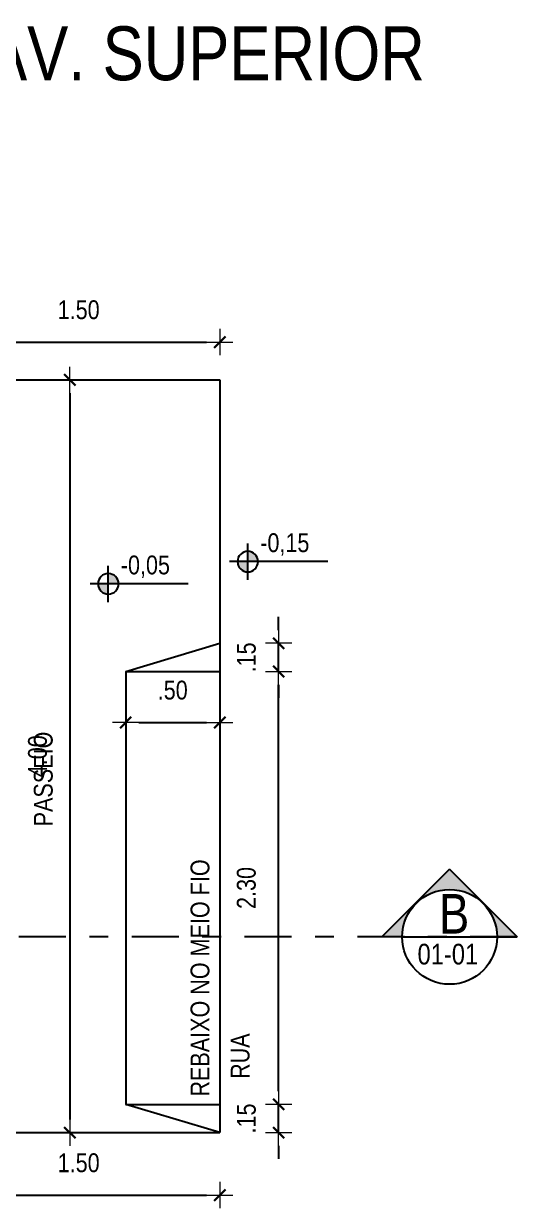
# Model space of a CAD drawing. Extents: x -263 to -176, y -135 to 681.
# Drawn here: x -212.68 to -210.06, y 639.6 to 645.89 of the extents above; entities that cross this region are included whole.
import ezdxf
from ezdxf.enums import TextEntityAlignment as Align

# ---------------------------------------------------------------- set-up
doc = ezdxf.new("R2010")
doc.units = 0
doc.header["$MEASUREMENT"] = 0
doc.header["$PDSIZE"] = -5
doc.linetypes.add('DASHDOT2', pattern=[0.5, 0.25, -0.125, 0, -0.125])
doc.layers.get('0').update_dxf_attribs({"linetype": 'CONTINUOUS'})
doc.layers.get('Defpoints').update_dxf_attribs({"linetype": 'CONTINUOUS'})
for name, color, linetype in [('COBERTA', 6, 'CONTINUOUS'), ('DIVERSOS', 1, 'CONTINUOUS'), ('E-txt-g', 3, 'CONTINUOUS'), ('E-TXT-Y', 2, 'CONTINUOUS'), ('LAYER4', 7, 'CONTINUOUS'), ('LAYER5', 8, 'CONTINUOUS'), ('LAYER7', 4, 'CONTINUOUS')]:
    doc.layers.add(name, color=color, linetype=linetype)
for name, color, linetype, lineweight in [('E-Pen-C', 4, 'CONTINUOUS', 15), ('E-Pen-G', 3, 'CONTINUOUS', 30), ('E-Txt-W', 7, 'CONTINUOUS', 20)]:
    doc.layers.add(name, color=color, linetype=linetype, lineweight=lineweight)
doc.styles.add('F2', font='swissc.ttf')
doc.dimstyles.new('DIMENSION-1', dxfattribs={"dimtxt": 0.11, "dimasz": 0.07, "dimexe": 1, "dimexo": 0, "dimgap": 0.12, "dimtad": 1, "dimzin": 7, "dimdsep": 46, "dimtxsty": 'F2', "dimblk1": 'TRACO', "dimblk2": 'TRACO', "dimsah": 1, "dimcen": 1, "dimse1": 1, "dimse2": 1, "dimclrd": 256, "dimclre": 256, "dimclrt": 6, "dimadec": 0, "dimazin": 0, "dimtfac": 1, "dimtix": 1, "dimtmove": 2, "dimatfit": 3, "dimldrblk": 'TRACO', "dimfxl": 1, "dimtolj": 1, "dimtzin": 0, "dimarcsym": 0})

# ---------------------------------------------------------------- blocks, each defined once
blk = doc.blocks.new('TRACO')
at = {"layer": 'E-Pen-C'}
for p, q in [((0, 1), (0, -1)), ((-1, 0), (1, 0))]:
    blk.add_line(p, q, dxfattribs=at)
at = {"layer": 'E-Pen-G'}
blk.add_line((-0.424, -0.424), (0.424, 0.424), dxfattribs=at)
blk = doc.blocks.new('*D301')
at = {"color": 4, "lineweight": -2}
blk.add_line((-213.0713, 639.6702), (-211.7113, 639.6702), dxfattribs=at)
at = {"layer": 'Defpoints', "color": 0, "linetype": 'Continuous'}
for p in [(-213.1413, 642.4524), (-211.6413, 640.0024), (-211.6413, 639.6702)]:
    blk.add_point(p, dxfattribs=at)
at = {"color": 4, "linetype": 'Continuous', "lineweight": -2, "xscale": 0.07, "yscale": 0.07, "zscale": 0.07, "rotation": 180}
blk.add_blockref('TRACO', (-213.1413, 639.6702), dxfattribs=at)
at = {"color": 4, "linetype": 'Continuous', "lineweight": -2, "xscale": 0.07, "yscale": 0.07, "zscale": 0.07}
blk.add_blockref('TRACO', (-211.6413, 639.6702), dxfattribs=at)
at = {"color": 4, "linetype": 'Continuous', "insert": (-212.3913, 639.8415), "char_height": 0.1, "attachment_point": 5, "style": 'F2'}
blk.add_mtext('\\A1;1.50', dxfattribs=at)
blk = doc.blocks.new('*D302')
at = {"color": 4, "lineweight": -2}
blk.add_line((-213.0713, 644.203), (-211.7113, 644.203), dxfattribs=at)
at = {"layer": 'Defpoints', "color": 0, "linetype": 'Continuous'}
for p in [(-211.6413, 644.203), (-213.1413, 644.0024), (-211.6413, 644.0024)]:
    blk.add_point(p, dxfattribs=at)
at = {"color": 4, "linetype": 'Continuous', "lineweight": -2, "xscale": 0.07, "yscale": 0.07, "zscale": 0.07, "rotation": 180}
blk.add_blockref('TRACO', (-213.1413, 644.203), dxfattribs=at)
at = {"color": 4, "linetype": 'Continuous', "lineweight": -2, "xscale": 0.07, "yscale": 0.07, "zscale": 0.07}
blk.add_blockref('TRACO', (-211.6413, 644.203), dxfattribs=at)
at = {"color": 4, "linetype": 'Continuous', "insert": (-212.3913, 644.3743), "char_height": 0.1, "attachment_point": 5, "style": 'F2'}
blk.add_mtext('\\A1;1.50', dxfattribs=at)
blk = doc.blocks.new('*D307')
at = {"color": 4, "lineweight": -2}
blk.add_line((-212.4385, 643.9324), (-212.4385, 640.0724), dxfattribs=at)
at = {"layer": 'Defpoints', "color": 0, "linetype": 'Continuous'}
for p in [(-211.6413, 644.0024), (-212.4385, 640.0024), (-211.6413, 640.0024)]:
    blk.add_point(p, dxfattribs=at)
at = {"color": 4, "linetype": 'Continuous', "lineweight": -2, "xscale": 0.07, "yscale": 0.07, "zscale": 0.07}
for p, rotation in [((-212.4385, 644.0024), 90), ((-212.4385, 640.0024), 270)]:
    blk.add_blockref('TRACO', p, dxfattribs=dict(at, rotation=rotation))
at = {"color": 4, "linetype": 'Continuous', "insert": (-212.6097, 642.0024), "char_height": 0.1, "attachment_point": 5, "rotation": 90, "style": 'F2'}
blk.add_mtext('\\A1;4.00', dxfattribs=at)
blk = doc.blocks.new('*D308')
at = {"color": 4, "lineweight": -2}
for p, q in [((-211.3283, 640.2224), (-211.3283, 640.2924)), ((-211.3283, 640.0024), (-211.3283, 640.1524)), ((-211.3283, 639.9324), (-211.3283, 639.8624))]:
    blk.add_line(p, q, dxfattribs=at)
at = {"layer": 'Defpoints', "color": 0, "linetype": 'Continuous'}
for p in [(-211.6413, 640.1524), (-211.3283, 640.1524), (-211.6413, 640.0024)]:
    blk.add_point(p, dxfattribs=at)
at = {"color": 4, "linetype": 'Continuous', "lineweight": -2, "xscale": 0.07, "yscale": 0.07, "zscale": 0.07}
for p, rotation in [((-211.3283, 640.1524), 270), ((-211.3283, 640.0024), 90)]:
    blk.add_blockref('TRACO', p, dxfattribs=dict(at, rotation=rotation))
at = {"color": 4, "linetype": 'Continuous', "insert": (-211.4996, 640.0774), "char_height": 0.1, "attachment_point": 5, "rotation": 90, "style": 'F2'}
blk.add_mtext('\\A1;.15', dxfattribs=at)
blk = doc.blocks.new('*D309')
at = {"color": 4, "lineweight": -2}
blk.add_line((-211.3283, 640.2224), (-211.3283, 642.3824), dxfattribs=at)
at = {"layer": 'Defpoints', "color": 0, "linetype": 'Continuous'}
for p in [(-211.6413, 642.4524), (-211.3283, 642.4524), (-211.6413, 640.1524)]:
    blk.add_point(p, dxfattribs=at)
at = {"color": 4, "linetype": 'Continuous', "lineweight": -2, "xscale": 0.07, "yscale": 0.07, "zscale": 0.07}
for p, rotation in [((-211.3283, 642.4524), 90), ((-211.3283, 640.1524), 270)]:
    blk.add_blockref('TRACO', p, dxfattribs=dict(at, rotation=rotation))
at = {"color": 4, "linetype": 'Continuous', "insert": (-211.4997, 641.3024), "char_height": 0.1, "attachment_point": 5, "rotation": 90, "style": 'F2'}
blk.add_mtext('\\A1;2.30', dxfattribs=at)
blk = doc.blocks.new('*D310')
at = {"color": 4, "lineweight": -2}
for p, q in [((-211.3283, 642.6724), (-211.3283, 642.7424)), ((-211.3283, 642.4524), (-211.3283, 642.6024)), ((-211.3283, 642.3824), (-211.3283, 642.3124))]:
    blk.add_line(p, q, dxfattribs=at)
at = {"layer": 'Defpoints', "color": 0, "linetype": 'Continuous'}
for p in [(-211.6413, 642.6024), (-211.3283, 642.6024), (-211.6413, 642.4524)]:
    blk.add_point(p, dxfattribs=at)
at = {"color": 4, "linetype": 'Continuous', "lineweight": -2, "xscale": 0.07, "yscale": 0.07, "zscale": 0.07}
for p, rotation in [((-211.3283, 642.6024), 270), ((-211.3283, 642.4524), 90)]:
    blk.add_blockref('TRACO', p, dxfattribs=dict(at, rotation=rotation))
at = {"color": 4, "linetype": 'Continuous', "insert": (-211.4996, 642.5274), "char_height": 0.1, "attachment_point": 5, "rotation": 90, "style": 'F2'}
blk.add_mtext('\\A1;.15', dxfattribs=at)
blk = doc.blocks.new('*D311')
at = {"color": 4, "lineweight": -2}
blk.add_line((-212.0713, 642.1819), (-211.7113, 642.1819), dxfattribs=at)
at = {"layer": 'Defpoints', "color": 0, "linetype": 'Continuous'}
for p in [(-212.1413, 642.4524), (-211.6413, 642.4524), (-211.6413, 642.1819)]:
    blk.add_point(p, dxfattribs=at)
at = {"color": 4, "linetype": 'Continuous', "lineweight": -2, "xscale": 0.07, "yscale": 0.07, "zscale": 0.07, "rotation": 180}
blk.add_blockref('TRACO', (-212.1413, 642.1819), dxfattribs=at)
at = {"color": 4, "linetype": 'Continuous', "lineweight": -2, "xscale": 0.07, "yscale": 0.07, "zscale": 0.07}
blk.add_blockref('TRACO', (-211.6413, 642.1819), dxfattribs=at)
at = {"color": 4, "linetype": 'Continuous', "insert": (-211.8913, 642.3531), "char_height": 0.1, "attachment_point": 5, "style": 'F2'}
blk.add_mtext('\\A1;.50', dxfattribs=at)
blk = doc.blocks.new('NIVEL')
at = {"layer": 'DIVERSOS'}
h = blk.add_hatch(color=7, dxfattribs=at)
h.paths.add_polyline_path([(0, 0.137, 0.414214), (-0.137, 0), (0, 0)])
h.paths.add_polyline_path([(0, 0), (0, -0.137, 0.414214), (0.137, 0)])
at = {"layer": 'DIVERSOS', "color": 7}
for p, q in [((0, 0.242), (0, -0.242)), ((1.067, 0), (-0.242, 0))]:
    blk.add_line(p, q, dxfattribs=at)
blk.add_circle((0, 0), 0.137, dxfattribs=at)
blk = doc.blocks.new('A$C52F82244')
at = {"layer": 'LAYER5'}
blk.add_hatch(color=2, dxfattribs=at).paths.add_polyline_path([(0.5, 0.85), (0, 0.35), (0.15, 0.35, -1), (0.85, 0.35), (1, 0.35)])
at = {"layer": 'LAYER4', "color": 2}
blk.add_line((0.15, 0.35), (0.85, 0.35), dxfattribs=at)
at = {"layer": 'LAYER7', "color": 2}
for p, q in [((0.5, 0.85), (0, 0.35)), ((0.5, 0.85), (1, 0.35)), ((0.15, 0.35), (0, 0.35)), ((0.85, 0.35), (1, 0.35))]:
    blk.add_line(p, q, dxfattribs=at)
blk.add_circle((0.5, 0.35), 0.35, dxfattribs=at)
blk = doc.blocks.new('IND_DES')
at = {"layer": 'E-Txt-W', "color": 7}
blk.add_line((0.0269, -0.2428), (0.1984, -0.2428), dxfattribs=at)
at = {"layer": 'E-txt-g', "color": 7, "style": 'F2'}
for s, p in [('ESCALA', (-0.4463, -0.2864)), ('1', (0.2426, -0.2864)), (':', (0.3988, -0.2706))]:
    blk.add_text(s, height=0.1, dxfattribs=at).set_placement(p)
blk.add_attdef('ESCALA', (0.4897, -0.2812), '', height=0.1, dxfattribs=at)
at = {"layer": 'E-Txt-W', "color": 6, "style": 'F2'}
blk.add_attdef('00', text='', height=0.4, dxfattribs=at).set_placement((-0.7083, -0.2881), align=Align.CENTER)
at = {"layer": 'E-TXT-Y', "color": 7, "style": 'F2'}
for tag, p in [('PROJETO', (-0.4563, 0.1829)), ('DESENHO', (-0.4582, -0.0658))]:
    blk.add_attdef(tag, p, '', height=0.175, dxfattribs=at)

msp = doc.modelspace()

# ---------------------------------------------------------------- linework, layer by layer
at = {"color": 8, "linetype": 'Continuous'}
for p, q in [((-212.1413, 642.4524), (-211.6413, 642.6024)), ((-212.1413, 642.4524), (-211.6413, 642.4524)), ((-211.6413, 640.0024), (-212.1413, 640.1524))]:
    msp.add_line(p, q, dxfattribs=at)
at = {"color": 2, "linetype": 'DASHDOT2'}
msp.add_line((-210.0595, 641.0425), (-247.4084, 641.0425), dxfattribs=at)
at = {"layer": 'COBERTA', "color": 8, "linetype": 'Continuous'}
for p, q in [((-213.1413, 644.0024), (-211.6413, 644.0024)), ((-211.6413, 644.0024), (-211.6413, 640.0024)), ((-212.1413, 642.4524), (-212.1413, 640.1524)), ((-212.1413, 640.1524), (-211.6413, 640.1524)), ((-213.1413, 640.0024), (-211.6413, 640.0024))]:
    msp.add_line(p, q, dxfattribs=at)

# ---------------------------------------------------------------- block references
ref = msp.add_blockref('IND_DES', (-214.7772, 645.7021), dxfattribs=dict(xscale=1.636240131907927, yscale=1.636240131907927, zscale=1.636240131907927))
ref.add_attrib('00', '02', dxfattribs={"layer": 'E-Txt-W', "height": 0.6545, "style": 'F2'}).set_placement((-216.0877, 645.2307), align=Align.CENTER)
ref.add_attrib('DESENHO', 'PLANTA BAIXA PAV. SUPERIOR', (-215.5269, 645.5944), dxfattribs={"layer": 'E-TXT-Y', "color": 2, "height": 0.286342, "style": 'F2'})
ref.add_attrib('ESCALA', '75', (-213.9759, 645.2419), dxfattribs={"layer": 'E-txt-g', "color": 7, "height": 0.16362, "style": 'F2'})
at = {"layer": 'LAYER4', "color": 2, "xscale": 0.7200000000000001, "yscale": 0.7200000000000001, "zscale": 0.7200000000000001}
msp.add_blockref('A$C52F82244', (-210.7795, 640.7905), dxfattribs=at)
at = {"layer": 'LAYER7', "color": 7, "linetype": 'Continuous', "xscale": -0.3985866620477118, "yscale": 0.3985866620477118, "zscale": 0.3985866620477118, "rotation": 180}
for p in [(-211.4925, 643.0366), (-212.2338, 642.9184)]:
    msp.add_blockref('NIVEL', p, dxfattribs=at)

# ---------------------------------------------------------------- texts
at = {"color": 7, "linetype": 'Continuous', "style": 'F2'}
for s, p in [('-0,15', (-211.4259, 643.187)), ('-0,05', (-212.1671, 643.0688))]:
    msp.add_text(s, height=0.1, dxfattribs=at).set_placement(p, align=Align.TOP_LEFT)
at = {"color": 4, "linetype": 'Continuous', "style": 'F2'}
for s, p in [('PASSEIO', (-212.6295, 641.6299)), ('REBAIXO NO MEIO FIO', (-211.7964, 640.194)), ('RUA', (-211.583, 640.2877))]:
    msp.add_text(s, height=0.1, rotation=90, dxfattribs=at).set_placement(p, align=Align.TOP_LEFT)
at = {"color": 7, "style": 'F2'}
for s, height, p in [('B', 0.2101, (-210.4755, 641.0601)), ('01-01', 0.11, (-210.5899, 640.8958))]:
    msp.add_text(s, height=height, dxfattribs=at).set_placement(p)

# ---------------------------------------------------------------- dimensions: what is measured, and where the dimension line sits
at = {"color": 8, "linetype": 'Continuous'}
for base, p1, p2, picture, middle in [((-211.6413, 644.203), (-213.1413, 644.0024), (-211.6413, 644.0024), '*D302', (-212.3913, 644.3743)), ((-211.6413, 639.6702), (-213.1413, 642.4524), (-211.6413, 640.0024), '*D301', (-212.3913, 639.8415)), ((-211.6413, 642.1819), (-212.1413, 642.4524), (-211.6413, 642.4524), '*D311', (-211.8913, 642.3531))]:
    dim = msp.add_linear_dim(base=base, p1=p1, p2=p2, dimstyle='DIMENSION-1', override={"dimtxt": 0.1, "dimclrd": 4, "dimclrt": 4, "dimadec": 8, "dimfxl": 0.5, "dimfxlon": 1}, dxfattribs=at)
    dim.commit()
    dim.dimension.update_dxf_attribs({"geometry": picture, "text_midpoint": middle})
for base, p1, p2, picture, middle in [((-212.4385, 640.0024), (-211.6413, 644.0024), (-211.6413, 640.0024), '*D307', (-212.6097, 642.0024)), ((-211.3283, 642.6024), (-211.6413, 642.4524), (-211.6413, 642.6024), '*D310', (-211.4996, 642.5274)), ((-211.3283, 642.4524), (-211.6413, 640.1524), (-211.6413, 642.4524), '*D309', (-211.4997, 641.3024)), ((-211.3283, 640.1524), (-211.6413, 640.0024), (-211.6413, 640.1524), '*D308', (-211.4996, 640.0774))]:
    dim = msp.add_linear_dim(base=base, p1=p1, p2=p2, angle=90, dimstyle='DIMENSION-1', override={"dimtxt": 0.1, "dimclrd": 4, "dimclrt": 4, "dimadec": 8, "dimfxl": 0.5, "dimfxlon": 1}, dxfattribs=at)
    dim.commit()
    dim.dimension.update_dxf_attribs({"geometry": picture, "text_midpoint": middle})

doc.saveas('drawing.dxf')
